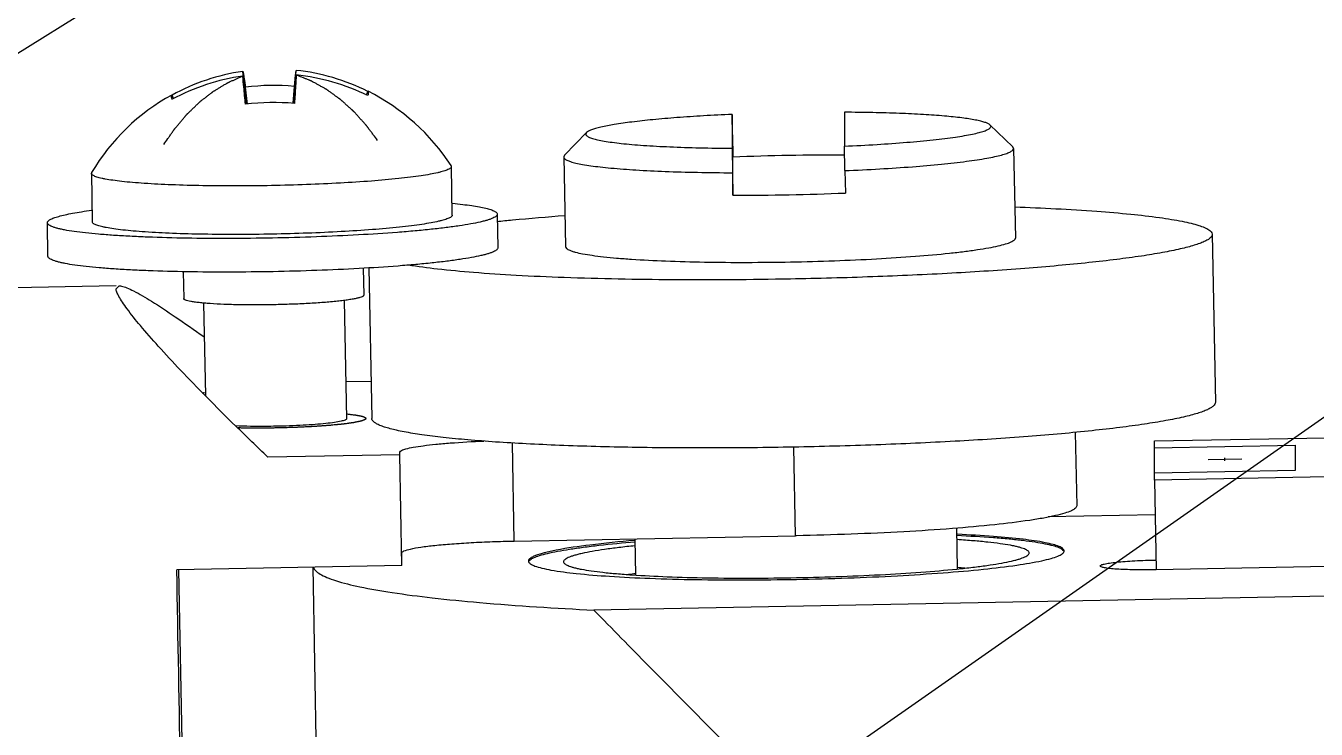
# Model space of a CAD drawing. Header units: millimetres. Extents: x 0 to 420, y 0 to 297.
# Drawn here: x 137.13 to 142.87, y 168.26 to 171.38 of the extents above; entities that cross this region are included whole.
import ezdxf

# ---------------------------------------------------------------- set-up
doc = ezdxf.new("R2010")
doc.units = ezdxf.units.MM
doc.header["$LTSCALE"] = 23.1
doc.layers.get('0').update_dxf_attribs({"linetype": 'CONTINUOUS'})
doc.layers.add('AXIS', color=7, linetype='CONTINUOUS')
doc.layers.add('COSMETIC', color=7, linetype='CONTINUOUS')
doc.styles.get("Standard").update_dxf_attribs({"font": 'txt', "width": 0.85})
doc.dimstyles.get("Standard").update_dxf_attribs({"dimtxt": 3.5, "dimasz": 3.5, "dimexe": 1.5, "dimexo": 1, "dimtad": 1, "dimtxsty": 'STANDARD', "dimcen": 0.09, "dimadec": 0, "dimazin": 0, "dimtol": 1, "dimtp": 0.01, "dimtm": 0.01, "dimtfac": 1, "dimtofl": 0, "dimtmove": 0, "dimatfit": 3, "dimfxl": 1, "dimtolj": 1, "dimarcsym": 0})

msp = doc.modelspace()

# ---------------------------------------------------------------- linework, layer by layer
at = {"color": 7, "linetype": 'CONTINUOUS'}
for p, q in [((138.3241, 171.0397), (138.3358, 171.1863)), ((138.1158, 171.0359), (138.0986, 171.1819)), ((138.1137, 171.0357), (138.0986, 171.1612)), ((138.1026, 171.162), (138.1029, 171.1605)), ((138.3256, 171.0395), (138.3358, 171.1657)), ((138.3279, 171.1152), (138.3329, 171.1648)), ((138.3329, 171.1648), (138.333, 171.1661)), ((137.7826, 171.0766), (137.784, 171.0765)), ((137.7905, 171.0608), (137.784, 171.0765)), ((138.1189, 171.036), (138.1103, 171.1111)), ((138.322, 171.0398), (138.3279, 171.1152)), ((138.6482, 171.0767), (138.6542, 171.0929)), ((138.6542, 171.0929), (138.6554, 171.0931)), ((140.2725, 170.9906), (140.2725, 170.8399)), ((140.2744, 170.9001), (140.2725, 170.9906)), ((140.7724, 171.0001), (140.7724, 170.8494)), ((139.6259, 170.9098), (139.5282, 170.8091)), ((140.2744, 170.9001), (140.2763, 170.8005)), ((141.4187, 170.9439), (141.5202, 170.847)), ((140.2725, 170.8399), (140.2744, 170.7313)), ((140.7743, 170.7407), (140.7724, 170.8494)), ((141.5242, 170.8394), (141.5202, 170.847)), ((141.5242, 170.8393), (141.5242, 170.8394)), ((139.5282, 170.8091), (139.5245, 170.8015)), ((139.5245, 170.8015), (139.5245, 170.8014)), ((140.2763, 170.6317), (140.2763, 170.8005)), ((137.4266, 170.7324), (137.4255, 170.7287)), ((137.4255, 170.7286), (137.4255, 170.7287)), ((137.4255, 170.7286), (137.4296, 170.5128)), ((139.0252, 170.759), (139.024, 170.7627)), ((139.0294, 170.5431), (139.0252, 170.759)), ((139.0252, 170.7589), (139.0252, 170.759)), ((140.2744, 170.7313), (140.2763, 170.6317)), ((140.7743, 170.7407), (140.7762, 170.6411)), ((137.2325, 170.3596), (137.2297, 170.5091)), ((139.2293, 170.547), (139.2322, 170.3975)), ((137.8339, 170.2912), (137.8362, 170.1718)), ((138.6338, 170.3064), (138.6361, 170.187)), ((137.9241, 170.1518), (137.9319, 169.7404)), ((138.549, 170.1637), (138.559, 169.6375)), ((138.6361, 170.1869), (138.6361, 170.187)), ((141.7982, 169.5772), (141.8044, 169.2506)), ((142.1506, 169.3647), (142.1582, 168.9663)), ((142.1535, 169.2102), (141.6783, 169.2012)), ((139.3049, 169.0942), (140.5547, 169.1178)), ((140.5588, 169.1179), (140.5547, 169.1178)), ((141.2747, 168.9703), (141.2712, 169.1513)), ((139.8449, 168.9431), (139.8419, 169.1044)), ((138.805, 168.9853), (138.805, 169.0412)), ((138.805, 168.9853), (137.8052, 168.9664)), ((137.8124, 168.9665), (137.8349, 167.7837)), ((138.409, 168.9778), (138.4278, 167.9905)), ((143.3056, 168.9879), (142.1582, 168.9663)), ((143.308, 168.8562), (139.6586, 168.7873))]:
    msp.add_line(p, q, dxfattribs=at)
for centre, radius, start, end in [((138.2348, 170.2525), 0.9393, 63.4798, 83.82869), ((138.2348, 170.2525), 0.9393, 98.33431, 118.68277), ((138.2342, 170.22), 0.9509, 98.19593, 118.26156), ((138.2358, 170.2196), 0.9514, 63.90799, 83.96665), ((138.2347, 170.2529), 0.9396, 118.76333, 149.31821), ((138.2374, 170.1449), 0.9745, 84.67162, 97.49136), ((138.2347, 170.2529), 0.9396, 32.86128, 63.40252), ((138.2387, 169.997), 1.0462, 85.11209, 97.05089), ((140.7386, 159.5556), 11.2544, 89.8242, 92.35443), ((140.3139, 181.8854), 11.2538, 269.80857, 272.3544), ((140.2729, 164.7648), 4.2057, 95.85326, 96.28221), ((141.0059, 164.7787), 4.2058, 85.89661, 86.32826)]:
    msp.add_arc(centre, radius, start, end, dxfattribs=at)
for points, knots in [([(138.333, 171.1661), (138.3336, 171.1706), (138.3342, 171.1766), (138.3352, 171.1833), (138.3356, 171.1855), (138.3358, 171.1863)], [0, 0, 0, 0, 0.670001, 0.877636, 1, 1, 1, 1]), ([(138.0986, 171.1819), (138.0989, 171.1811), (138.0995, 171.1789), (138.1004, 171.1748), (138.1014, 171.169), (138.1022, 171.1645), (138.1026, 171.162)], [0, 0, 0, 0, 0.123645, 0.331584, 0.623837, 1, 1, 1, 1]), ([(138.1103, 171.0353), (138.1077, 171.0608), (138.1036, 171.1027), (138.0998, 171.1447), (138.0986, 171.1612)], [0, 0, 0, 0, 0.607963, 1, 1, 1, 1]), ([(138.1029, 171.1605), (138.1034, 171.1572), (138.106, 171.1408), (138.1084, 171.1243), (138.1103, 171.1111)], [0, 0, 0, 0, 0.197835, 1, 1, 1, 1]), ([(138.3358, 171.1657), (138.335, 171.1491), (138.3324, 171.107), (138.3296, 171.0649), (138.3279, 171.0394)], [0, 0, 0, 0, 0.392091, 1, 1, 1, 1]), ([(137.7815, 171.0729), (137.7815, 171.0737), (137.7815, 171.075), (137.7822, 171.0764), (137.7826, 171.0766)], [0, 0, 0, 0, 0.632212, 1, 1, 1, 1]), ([(137.784, 171.0575), (137.7833, 171.0606), (137.7822, 171.0656), (137.7815, 171.0708), (137.7815, 171.0729)], [0, 0, 0, 0, 0.598335, 1, 1, 1, 1]), ([(138.6564, 171.0894), (138.6564, 171.0873), (138.6558, 171.0821), (138.6548, 171.077), (138.6542, 171.074)], [0, 0, 0, 0, 0.401447, 1, 1, 1, 1]), ([(138.6554, 171.0931), (138.6558, 171.0929), (138.6564, 171.0915), (138.6564, 171.0902), (138.6564, 171.0894)], [0, 0, 0, 0, 0.355574, 1, 1, 1, 1]), ([(140.2725, 170.9906), (140.2302, 170.9888), (140.1486, 170.9846), (140.0312, 170.9768), (139.925, 170.9678), (139.8322, 170.9577), (139.7549, 170.947), (139.7012, 170.9371), (139.6674, 170.9285), (139.649, 170.9227), (139.6354, 170.9168), (139.6283, 170.9123), (139.6259, 170.9098)], [0, 0, 0, 0, 0.193755, 0.374699, 0.538746, 0.682301, 0.802216, 0.895979, 0.932488, 0.961919, 0.984302, 1, 1, 1, 1]), ([(141.4187, 170.9439), (141.4162, 170.9463), (141.409, 170.9506), (141.3953, 170.9558), (141.3768, 170.961), (141.3428, 170.9682), (141.289, 170.9761), (141.2118, 170.9839), (141.1191, 170.9904), (141.0131, 170.9954), (140.896, 170.9987), (140.8145, 170.9998), (140.7724, 171.0001)], [0, 0, 0, 0, 0.015714, 0.038104, 0.067533, 0.104033, 0.19776, 0.317629, 0.461145, 0.625176, 0.806149, 1, 1, 1, 1]), ([(139.6259, 170.9098), (139.6242, 170.908), (139.6211, 170.903), (139.6252, 170.8965), (139.6304, 170.8927), (139.6391, 170.888), (139.6542, 170.8827), (139.6772, 170.8769), (139.7063, 170.8713), (139.7415, 170.8661), (139.7824, 170.8612), (139.8288, 170.8568), (139.9005, 170.8512), (140.0009, 170.8458), (140.1322, 170.8415), (140.2244, 170.8402), (140.2725, 170.8399)], [0, 0, 0, 0, 0.011333, 0.022499, 0.030418, 0.040356, 0.066788, 0.102283, 0.14681, 0.200171, 0.262028, 0.331979, 0.40953, 0.585179, 0.783927, 1, 1, 1, 1]), ([(140.7724, 170.8494), (140.8206, 170.8515), (140.9131, 170.8563), (141.0447, 170.8655), (141.1452, 170.8748), (141.217, 170.8831), (141.2633, 170.8893), (141.3042, 170.8957), (141.3393, 170.9023), (141.3684, 170.909), (141.3913, 170.9157), (141.4063, 170.9216), (141.4149, 170.9266), (141.4199, 170.9306), (141.4238, 170.9373), (141.4205, 170.9422), (141.4187, 170.9439)], [0, 0, 0, 0, 0.215921, 0.41461, 0.590269, 0.667842, 0.737823, 0.799714, 0.853111, 0.897674, 0.933202, 0.959661, 0.969609, 0.977533, 0.988695, 1, 1, 1, 1]), ([(140.7743, 170.7407), (140.8261, 170.7429), (140.9261, 170.7478), (141.0693, 170.7572), (141.1977, 170.7682), (141.2938, 170.7789), (141.3607, 170.7883), (141.4026, 170.7951), (141.4386, 170.8022), (141.4685, 170.8092), (141.492, 170.8164), (141.5074, 170.8227), (141.5163, 170.828), (141.5215, 170.8323), (141.5242, 170.8366), (141.5242, 170.8393)], [0, 0, 0, 0, 0.203689, 0.393176, 0.563392, 0.709821, 0.772891, 0.828651, 0.876755, 0.916949, 0.949065, 0.973117, 0.982226, 0.989543, 1, 1, 1, 1]), ([(139.5245, 170.8014), (139.5246, 170.7987), (139.5273, 170.7945), (139.5326, 170.7904), (139.5416, 170.7854), (139.5571, 170.7797), (139.5807, 170.7735), (139.6105, 170.7676), (139.6466, 170.7619), (139.6885, 170.7566), (139.7554, 170.7498), (139.8515, 170.7427), (139.9798, 170.7366), (140.1228, 170.7326), (140.2227, 170.7315), (140.2744, 170.7313)], [0, 0, 0, 0, 0.010407, 0.01767, 0.026721, 0.050654, 0.082658, 0.122757, 0.170782, 0.226484, 0.289517, 0.435945, 0.606266, 0.795971, 1, 1, 1, 1]), ([(139.0252, 170.7589), (139.0252, 170.7577), (139.0244, 170.755), (139.0212, 170.7515), (139.0162, 170.7481), (139.0094, 170.7447), (139.0008, 170.7412), (138.9903, 170.7378), (138.978, 170.7343), (138.9581, 170.7295), (138.9288, 170.7236), (138.8885, 170.7171), (138.842, 170.7108), (138.7685, 170.7025), (138.6645, 170.6933), (138.5281, 170.6845), (138.38, 170.6779), (138.2261, 170.6736), (138.0721, 170.672), (137.9239, 170.673), (137.7874, 170.6767), (137.6833, 170.6819), (137.6097, 170.6875), (137.563, 170.692), (137.5227, 170.697), (137.4933, 170.7017), (137.4732, 170.7058), (137.4609, 170.7088), (137.4503, 170.7118), (137.4416, 170.7149), (137.4348, 170.7181), (137.4298, 170.7214), (137.4265, 170.7247), (137.4256, 170.7274), (137.4255, 170.7286)], [0, 0, 0, 0, 0.002203, 0.004987, 0.008649, 0.013317, 0.019045, 0.025852, 0.033744, 0.042715, 0.063834, 0.089054, 0.118157, 0.150882, 0.22594, 0.311416, 0.404069, 0.500374, 0.596663, 0.68927, 0.774671, 0.849629, 0.882294, 0.911334, 0.936486, 0.957535, 0.966469, 0.974325, 0.981096, 0.986787, 0.99142, 0.99505, 0.997808, 1, 1, 1, 1]), ([(137.2297, 170.5091), (137.2297, 170.5103), (137.2303, 170.5129), (137.233, 170.5165), (137.2371, 170.52), (137.2427, 170.5235), (137.2499, 170.5271), (137.2624, 170.5321), (137.282, 170.5382), (137.31, 170.5451), (137.3439, 170.5519), (137.3834, 170.5586), (137.4116, 170.5627), (137.4266, 170.5648)], [0, 0, 0, 0, 0.017108, 0.037417, 0.062832, 0.094327, 0.132384, 0.177235, 0.287671, 0.425805, 0.591161, 0.782914, 1, 1, 1, 1]), ([(139.0304, 170.5953), (139.0455, 170.5938), (139.0739, 170.5908), (139.1137, 170.5856), (139.1479, 170.58), (139.1762, 170.5742), (139.196, 170.5688), (139.2086, 170.5642), (139.2159, 170.561), (139.2217, 170.5577), (139.2259, 170.5543), (139.2286, 170.5508), (139.2293, 170.5482), (139.2293, 170.547)], [0, 0, 0, 0, 0.217467, 0.409482, 0.574979, 0.713125, 0.823449, 0.868198, 0.906128, 0.937478, 0.962742, 0.982929, 1, 1, 1, 1]), ([(139.2293, 170.5469), (139.2293, 170.5454), (139.2282, 170.542), (139.2242, 170.5377), (139.218, 170.5334), (139.2095, 170.5291), (139.1987, 170.5248), (139.1856, 170.5204), (139.1703, 170.5161), (139.1453, 170.5101), (139.1087, 170.5028), (139.0584, 170.4947), (139.0002, 170.4868), (138.9346, 170.4793), (138.8622, 170.4723), (138.7542, 170.4633), (138.6079, 170.4539), (138.4228, 170.4456), (138.2304, 170.4403), (138.0378, 170.4383), (137.8527, 170.4396), (137.7063, 170.4434), (137.5981, 170.4483), (137.5256, 170.4526), (137.4599, 170.4576), (137.4015, 170.4633), (137.3511, 170.4695), (137.3143, 170.4754), (137.2893, 170.4805), (137.2738, 170.4842), (137.2607, 170.488), (137.2498, 170.4919), (137.2412, 170.4959), (137.235, 170.5), (137.2309, 170.5042), (137.2297, 170.5075), (137.2297, 170.509)], [0, 0, 0, 0, 0.002203, 0.004987, 0.008649, 0.013317, 0.019044, 0.025852, 0.033744, 0.042714, 0.063834, 0.089053, 0.118156, 0.15088, 0.18692, 0.22594, 0.311415, 0.404067, 0.500371, 0.59666, 0.689266, 0.774667, 0.813639, 0.849627, 0.882292, 0.911333, 0.936485, 0.957534, 0.966468, 0.974324, 0.981095, 0.986786, 0.99142, 0.99505, 0.997808, 1, 1, 1, 1]), ([(139.0294, 170.5431), (139.0294, 170.5419), (139.0285, 170.5392), (139.0253, 170.5357), (139.0203, 170.5323), (139.0135, 170.5289), (139.0049, 170.5254), (138.9944, 170.522), (138.9821, 170.5185), (138.9622, 170.5137), (138.9329, 170.5078), (138.8926, 170.5013), (138.8461, 170.495), (138.7726, 170.4867), (138.6686, 170.4775), (138.5322, 170.4687), (138.3842, 170.4621), (138.2302, 170.4578), (138.0762, 170.4562), (137.9281, 170.4572), (137.7915, 170.4609), (137.6874, 170.4661), (137.6138, 170.4717), (137.5671, 170.4762), (137.5268, 170.4812), (137.4974, 170.4859), (137.4773, 170.49), (137.465, 170.493), (137.4544, 170.496), (137.4457, 170.4991), (137.4389, 170.5023), (137.4339, 170.5056), (137.4306, 170.5089), (137.4297, 170.5116), (137.4296, 170.5128)], [0, 0, 0, 0, 0.002203, 0.004987, 0.008649, 0.013317, 0.019044, 0.025852, 0.033744, 0.042715, 0.063834, 0.089053, 0.118157, 0.150881, 0.225939, 0.311414, 0.404067, 0.500371, 0.596661, 0.689267, 0.774668, 0.849626, 0.882292, 0.911332, 0.936485, 0.957534, 0.966468, 0.974324, 0.981095, 0.986786, 0.99142, 0.99505, 0.997808, 1, 1, 1, 1]), ([(139.2322, 170.3975), (139.2322, 170.396), (139.2311, 170.3926), (139.2271, 170.3882), (139.2209, 170.384), (139.2124, 170.3797), (139.2016, 170.3754), (139.1885, 170.371), (139.1731, 170.3667), (139.1482, 170.3607), (139.1115, 170.3534), (139.0613, 170.3453), (139.003, 170.3374), (138.9374, 170.3299), (138.865, 170.3229), (138.757, 170.3139), (138.6107, 170.3045), (138.4257, 170.2962), (138.2332, 170.2909), (138.0407, 170.2889), (137.8555, 170.2902), (137.7091, 170.294), (137.601, 170.2989), (137.5285, 170.3032), (137.4627, 170.3082), (137.4044, 170.3139), (137.3539, 170.3201), (137.3172, 170.326), (137.2922, 170.3311), (137.2767, 170.3348), (137.2635, 170.3386), (137.2526, 170.3425), (137.2441, 170.3465), (137.2378, 170.3505), (137.2337, 170.3548), (137.2325, 170.3581), (137.2325, 170.3596)], [0, 0, 0, 0, 0.002203, 0.004987, 0.008649, 0.013317, 0.019044, 0.025852, 0.033744, 0.042714, 0.063834, 0.089053, 0.118156, 0.15088, 0.18692, 0.22594, 0.311415, 0.404067, 0.500371, 0.59666, 0.689266, 0.774667, 0.813639, 0.849627, 0.882292, 0.911333, 0.936485, 0.957534, 0.966468, 0.974324, 0.981095, 0.986786, 0.99142, 0.99505, 0.997808, 1, 1, 1, 1]), ([(138.6361, 170.1869), (138.6361, 170.1856), (138.6344, 170.1835), (138.6315, 170.1815), (138.6265, 170.179), (138.6178, 170.176), (138.6046, 170.1726), (138.5878, 170.1693), (138.5677, 170.1661), (138.5444, 170.1629), (138.5077, 170.1587), (138.4557, 170.1541), (138.3875, 170.1497), (138.3135, 170.1464), (138.2365, 170.1443), (138.1595, 170.1435), (138.0854, 170.144), (138.0171, 170.1458), (137.9651, 170.1484), (137.9283, 170.1512), (137.9049, 170.1535), (137.8848, 170.156), (137.868, 170.1587), (137.8547, 170.1615), (137.8459, 170.1642), (137.8408, 170.1666), (137.8379, 170.1684), (137.8362, 170.1705), (137.8362, 170.1718)], [0, 0, 0, 0, 0.004879, 0.008542, 0.013211, 0.025743, 0.042607, 0.063731, 0.088957, 0.118066, 0.150799, 0.225875, 0.31137, 0.404044, 0.500371, 0.596683, 0.689312, 0.774733, 0.849709, 0.882384, 0.91143, 0.936589, 0.957643, 0.974435, 0.986895, 0.991529, 0.99516, 1, 1, 1, 1]), ([(141.8044, 169.2505), (141.8045, 169.2465), (141.7996, 169.2398), (141.7907, 169.2337), (141.775, 169.2257), (141.748, 169.2164), (141.7069, 169.2059), (141.6548, 169.1955), (141.565, 169.1809), (141.4295, 169.1646), (141.2431, 169.148), (141.0302, 169.1343), (140.7992, 169.1239), (140.6399, 169.1195), (140.5588, 169.1179)], [0, 0, 0, 0, 0.009691, 0.016957, 0.026229, 0.051165, 0.084764, 0.126899, 0.177242, 0.300751, 0.450804, 0.621774, 0.807184, 1, 1, 1, 1]), ([(138.805, 169.0412), (138.805, 169.0429), (138.8081, 169.0469), (138.8208, 169.0531), (138.8486, 169.0605), (138.8943, 169.0682), (138.9558, 169.0756), (139.0306, 169.0822), (139.116, 169.0877), (139.2086, 169.0919), (139.2724, 169.0936), (139.3049, 169.0942)], [0, 0, 0, 0, 0.009749, 0.026358, 0.085062, 0.177707, 0.301324, 0.451403, 0.622275, 0.807522, 1, 1, 1, 1]), ([(139.8408, 169.073), (139.817, 169.0706), (139.772, 169.0656), (139.7089, 169.0573), (139.6543, 169.0487), (139.6146, 169.041), (139.5876, 169.0346), (139.5709, 169.03), (139.5567, 169.0254), (139.545, 169.0208), (139.5358, 169.0163), (139.5292, 169.0117), (139.5249, 169.0071), (139.5237, 169.0035), (139.5238, 169.0019)], [0, 0, 0, 0, 0.217039, 0.410216, 0.577683, 0.717912, 0.777442, 0.829781, 0.874875, 0.912745, 0.943526, 0.96756, 0.985704, 1, 1, 1, 1]), ([(141.5934, 169.0413), (141.5933, 169.0429), (141.5921, 169.0464), (141.5876, 169.0509), (141.5808, 169.0552), (141.5714, 169.0594), (141.5596, 169.0635), (141.5452, 169.0675), (141.5284, 169.0715), (141.5011, 169.0769), (141.4611, 169.0831), (141.4062, 169.0896), (141.3428, 169.0955), (141.2977, 169.0987), (141.2738, 169.1003)], [0, 0, 0, 0, 0.014295, 0.032438, 0.056471, 0.087251, 0.12512, 0.170213, 0.222552, 0.282082, 0.422312, 0.589781, 0.78296, 1, 1, 1, 1]), ([(140.5586, 168.9314), (140.6259, 168.9327), (140.7581, 168.9363), (140.95, 168.9449), (141.1268, 168.9563), (141.2615, 168.9682), (141.3566, 168.979), (141.4169, 168.9872), (141.469, 168.9956), (141.5069, 169.0032), (141.5326, 169.0094), (141.5485, 169.0139), (141.562, 169.0184), (141.5732, 169.0228), (141.5819, 169.0273), (141.5883, 169.0317), (141.5923, 169.0363), (141.5934, 169.0397), (141.5934, 169.0413)], [0, 0, 0, 0, 0.192603, 0.377898, 0.548832, 0.698899, 0.764304, 0.822455, 0.872822, 0.914974, 0.932866, 0.948599, 0.962157, 0.973553, 0.98283, 0.990096, 0.995615, 1, 1, 1, 1]), ([(141.9082, 168.9833), (141.9082, 168.9854), (141.9164, 168.9895), (141.9293, 168.9927), (141.953, 168.9969), (141.9834, 169.0005), (142.0209, 169.0038), (142.0798, 169.0076), (142.1262, 169.0092), (142.1582, 169.0098)], [0, 0, 0, 0, 0.02536, 0.083924, 0.176549, 0.300251, 0.4505, 0.621606, 1, 1, 1, 1]), ([(137.8279, 167.7101), (137.8258, 167.8222), (137.8181, 168.241), (137.8106, 168.6597), (137.8052, 168.9664)], [0, 0, 0, 0, 0.267658, 1, 1, 1, 1]), ([(138.4106, 168.9778), (138.4127, 168.972), (138.4221, 168.9601), (138.4435, 168.9455), (138.4739, 168.9311), (138.5324, 168.9105), (138.6293, 168.8872), (138.7725, 168.8625), (138.9501, 168.8397), (139.249, 168.8105), (139.489, 168.7957), (139.6586, 168.7873)], [0, 0, 0, 0, 0.014582, 0.034381, 0.060525, 0.093452, 0.180082, 0.294258, 0.435009, 0.600834, 1, 1, 1, 1]), ([(139.5238, 169.0019), (139.5238, 169.0004), (139.525, 168.9969), (139.5292, 168.9926), (139.5357, 168.9884), (139.5446, 168.9843), (139.5558, 168.9803), (139.5694, 168.9763), (139.5854, 168.9725), (139.6113, 168.9672), (139.6493, 168.9611), (139.7014, 168.9546), (139.7618, 168.9488), (139.8569, 168.9415), (139.9914, 168.9348), (140.168, 168.9301), (140.3595, 168.9287), (140.4913, 168.9301), (140.5586, 168.9314)], [0, 0, 0, 0, 0.00439, 0.009909, 0.017173, 0.026445, 0.037834, 0.051383, 0.067104, 0.084982, 0.127103, 0.177436, 0.23555, 0.300921, 0.450938, 0.621867, 0.807229, 1, 1, 1, 1]), ([(142.1582, 168.9663), (142.1263, 168.9657), (142.08, 168.9655), (142.0212, 168.9671), (141.9837, 168.969), (141.9533, 168.9714), (141.9296, 168.9747), (141.9166, 168.9775), (141.9083, 168.9812), (141.9082, 168.9833)], [0, 0, 0, 0, 0.378623, 0.549722, 0.699918, 0.823551, 0.916112, 0.974637, 1, 1, 1, 1]), ([(139.6586, 168.7873), (139.7399, 168.7044), (139.947, 168.4926), (140.2865, 168.1514), (140.5452, 167.8935), (140.6774, 167.7639)], [0, 0, 0, 0, 0.241171, 0.615431, 1, 1, 1, 1])]:
    msp.add_open_spline(points, degree=3, knots=knots, dxfattribs=at)
at = {"color": 2, "linetype": 'CONTINUOUS'}
for points, knots in [([(138.5586, 169.6593), (138.5637, 169.6587), (138.5712, 169.6578), (138.5813, 169.6566), (138.5876, 169.6559), (138.5926, 169.6553), (138.5957, 169.655), (138.5983, 169.6547), (138.5998, 169.6545), (138.6011, 169.6543), (138.6019, 169.6543), (138.6025, 169.6542), (138.6029, 169.6541), (138.6037, 169.6539), (138.6048, 169.6537), (138.606, 169.6535), (138.6073, 169.6532), (138.609, 169.6528), (138.6111, 169.6524), (138.6137, 169.6519), (138.6163, 169.6514), (138.6188, 169.6508), (138.6214, 169.6503), (138.6239, 169.6498), (138.6261, 169.6493), (138.6278, 169.649), (138.629, 169.6487), (138.6301, 169.6485), (138.631, 169.6483), (138.6315, 169.6482), (138.6319, 169.6481), (138.6323, 169.6481), (138.6324, 169.648), (138.6326, 169.6479), (138.6328, 169.6478), (138.6332, 169.6476), (138.6337, 169.6474), (138.6345, 169.647), (138.6354, 169.6465), (138.6366, 169.6459), (138.6377, 169.6453), (138.6389, 169.6448), (138.64, 169.6442), (138.6412, 169.6436), (138.6423, 169.643), (138.6433, 169.6426), (138.644, 169.6422), (138.6446, 169.6419), (138.6451, 169.6416), (138.6454, 169.6415), (138.6456, 169.6414), (138.6456, 169.6413), (138.6456, 169.6412), (138.6455, 169.6411), (138.6455, 169.6409), (138.6453, 169.6407), (138.6452, 169.6404), (138.645, 169.64), (138.6447, 169.6392), (138.6443, 169.6382), (138.6437, 169.637), (138.6433, 169.6359), (138.643, 169.6352), (138.6428, 169.6348), (138.6427, 169.6346), (138.6426, 169.6345), (138.6426, 169.6343), (138.6425, 169.6342), (138.6425, 169.6341), (138.6421, 169.634), (138.6416, 169.6338), (138.6409, 169.6335), (138.6401, 169.6332), (138.6392, 169.6329), (138.6381, 169.6325), (138.6362, 169.6318), (138.6339, 169.631), (138.6317, 169.6301), (138.6301, 169.6295), (138.6284, 169.6289), (138.627, 169.6284), (138.6259, 169.628), (138.6251, 169.6277), (138.6244, 169.6274), (138.6238, 169.6272), (138.6235, 169.6271), (138.6232, 169.627), (138.6231, 169.6269), (138.6228, 169.6269), (138.6225, 169.6268), (138.622, 169.6267), (138.6213, 169.6266), (138.6198, 169.6263), (138.6175, 169.6258), (138.6145, 169.6252), (138.6104, 169.6244), (138.6053, 169.6234), (138.6002, 169.6223), (138.5962, 169.6215), (138.5931, 169.6209), (138.5906, 169.6204), (138.5889, 169.6201), (138.5882, 169.6199), (138.5878, 169.6199), (138.5876, 169.6198), (138.5872, 169.6198), (138.5866, 169.6197), (138.5857, 169.6196), (138.5843, 169.6194), (138.5826, 169.6191), (138.5805, 169.6189), (138.5777, 169.6185), (138.5742, 169.618), (138.57, 169.6175), (138.5658, 169.6169), (138.5601, 169.6161), (138.5545, 169.6154), (138.5489, 169.6146), (138.5454, 169.6142), (138.5426, 169.6138), (138.5409, 169.6136), (138.5394, 169.6134), (138.5386, 169.6133), (138.5377, 169.6132), (138.5368, 169.6131), (138.5352, 169.613), (138.533, 169.6127), (138.5295, 169.6124), (138.525, 169.612), (138.5197, 169.6115), (138.5126, 169.6108), (138.5037, 169.61), (138.4948, 169.6091), (138.4886, 169.6085), (138.485, 169.6082), (138.4824, 169.6079), (138.4801, 169.6077), (138.4783, 169.6076), (138.4766, 169.6074), (138.474, 169.6072), (138.47, 169.607), (138.465, 169.6066), (138.4589, 169.6062), (138.4529, 169.6058), (138.4448, 169.6052), (138.4367, 169.6047), (138.4286, 169.6041), (138.4226, 169.6037), (138.4165, 169.6033), (138.4115, 169.603), (138.4079, 169.6027), (138.4062, 169.6026), (138.4051, 169.6026), (138.4034, 169.6025), (138.4008, 169.6024), (138.3964, 169.6022), (138.3907, 169.6019), (138.3818, 169.6015), (138.3705, 169.601), (138.3571, 169.6003), (138.3459, 169.5998), (138.3369, 169.5994), (138.3279, 169.599), (138.3163, 169.5987), (138.2977, 169.5981), (138.2744, 169.5975), (138.2558, 169.597), (138.2465, 169.5967)], [0, 0, 0, 0, 0.03125, 0.046875, 0.0625, 0.070312, 0.078125, 0.082031, 0.085938, 0.087891, 0.089844, 0.09082, 0.091797, 0.09375, 0.097656, 0.101562, 0.105469, 0.109375, 0.117188, 0.125, 0.132812, 0.140625, 0.148438, 0.15625, 0.164062, 0.167969, 0.171875, 0.175781, 0.177734, 0.179688, 0.180664, 0.181641, 0.182617, 0.183594, 0.185547, 0.1875, 0.191406, 0.195312, 0.203125, 0.210938, 0.21875, 0.226562, 0.234375, 0.242188, 0.25, 0.257812, 0.261719, 0.265625, 0.269531, 0.271484, 0.272461, 0.273438, 0.274414, 0.275391, 0.277344, 0.28125, 0.285156, 0.289062, 0.296875, 0.3125, 0.328125, 0.34375, 0.351562, 0.355469, 0.357422, 0.359375, 0.361328, 0.362305, 0.363281, 0.365234, 0.367188, 0.371094, 0.375, 0.378906, 0.382812, 0.390625, 0.40625, 0.414062, 0.421875, 0.429688, 0.4375, 0.441406, 0.445312, 0.449219, 0.451172, 0.453125, 0.454102, 0.45459, 0.455078, 0.456055, 0.457031, 0.458984, 0.460938, 0.46875, 0.476562, 0.484375, 0.5, 0.515625, 0.523438, 0.53125, 0.539062, 0.542969, 0.543945, 0.544922, 0.54541, 0.545898, 0.546875, 0.548828, 0.550781, 0.554688, 0.558594, 0.5625, 0.570312, 0.578125, 0.585938, 0.59375, 0.609375, 0.617188, 0.625, 0.628906, 0.632812, 0.634766, 0.636719, 0.637695, 0.638672, 0.640625, 0.644531, 0.648438, 0.65625, 0.664062, 0.671875, 0.6875, 0.703125, 0.710938, 0.714844, 0.71875, 0.722656, 0.724609, 0.726562, 0.730469, 0.734375, 0.742188, 0.75, 0.757812, 0.765625, 0.78125, 0.789062, 0.796875, 0.804688, 0.8125, 0.816406, 0.818359, 0.819336, 0.820312, 0.824219, 0.828125, 0.835938, 0.84375, 0.859375, 0.875, 0.890625, 0.898438, 0.90625, 0.921875, 0.9375, 0.96875, 1, 1, 1, 1]), ([(138.2465, 169.5967), (138.2431, 169.5967), (138.2361, 169.5965), (138.2274, 169.5964), (138.2213, 169.5963), (138.2178, 169.5963), (138.2141, 169.5962), (138.2095, 169.5962), (138.2023, 169.5961), (138.1931, 169.596), (138.1823, 169.596), (138.1733, 169.5959), (138.1661, 169.5959), (138.1606, 169.5959), (138.1554, 169.5959), (138.1482, 169.5959), (138.1412, 169.596), (138.134, 169.596), (138.1271, 169.5961), (138.1184, 169.5962), (138.1097, 169.5962), (138.1028, 169.5963), (138.0926, 169.5965), (138.084, 169.5967), (138.0772, 169.5968)], [0, 0, 0, 0, 0.0625, 0.125, 0.15625, 0.171875, 0.1875, 0.21875, 0.25, 0.3125, 0.375, 0.4375, 0.46875, 0.5, 0.53125, 0.5625, 0.625, 0.65625, 0.6875, 0.75, 0.8125, 0.84375, 0.875, 1, 1, 1, 1])]:
    msp.add_open_spline(points, degree=3, knots=knots, dxfattribs=at)
at = {"layer": 'AXIS', "color": 7, "linetype": 'CONTINUOUS'}
for p, q in [((141.5242, 170.8394), (141.5317, 170.441)), ((139.5245, 170.8014), (139.5321, 170.403)), ((141.5317, 170.441), (141.5317, 170.4409)), ((142.4066, 170.4577), (142.4208, 169.7106)), ((138.6588, 170.3079), (138.6715, 169.6393)), ((137.5351, 170.2283), (136.1853, 170.2029)), ((137.5353, 170.2155), (137.5489, 170.2286)), ((138.6683, 169.8035), (138.5559, 169.8014)), ((139.3049, 169.0942), (139.2966, 169.5298)), ((142.1506, 169.539), (143.2957, 169.5606)), ((142.1506, 169.3647), (142.1506, 169.539)), ((138.7964, 169.478), (138.2099, 169.4669)), ((138.7964, 169.478), (138.7964, 169.4894)), ((138.805, 168.9853), (138.7964, 169.478)), ((140.5547, 169.1178), (140.5472, 169.5116)), ((143.2987, 169.3863), (142.1506, 169.3647)), ((139.3679, 169.0049), (139.3682, 169.0029)), ((141.7488, 169.0483), (141.749, 169.0502))]:
    msp.add_line(p, q, dxfattribs=at)
for centre, radius, start, end in [((138.6348, 165.7096), 4.1048, 99.90546, 100.06462), ((139.3778, 169.0053), 0.00995, 193.76525, 197.5072), ((141.7391, 169.0502), 0.00991, 344.96057, 348.81769)]:
    msp.add_arc(centre, radius, start, end, dxfattribs=at)
for points, knots in [([(141.5298, 170.5792), (141.6512, 170.5748), (141.8232, 170.5664), (142.0372, 170.5485), (142.1479, 170.5359), (142.2238, 170.5246), (142.271, 170.5161), (142.3113, 170.5074), (142.3446, 170.4983), (142.3677, 170.4901), (142.3826, 170.4832), (142.3957, 170.4757), (142.4064, 170.4661), (142.4066, 170.4577)], [0, 0, 0, 0, 0.406708, 0.575808, 0.718518, 0.779318, 0.832794, 0.878802, 0.917249, 0.948151, 0.960834, 0.971735, 1, 1, 1, 1]), ([(139.2268, 170.5147), (139.2504, 170.5171), (139.351, 170.5271), (139.4518, 170.5354), (139.529, 170.5411)], [0, 0, 0, 0, 0.234716, 1, 1, 1, 1]), ([(139.5321, 170.403), (139.5322, 170.3997), (139.5363, 170.3946), (139.5436, 170.39), (139.5522, 170.3859), (139.5631, 170.382), (139.5821, 170.3765), (139.6115, 170.3702), (139.6535, 170.3635), (139.7039, 170.3573), (139.7623, 170.3516), (139.8543, 170.3446), (139.9844, 170.3381), (140.1551, 170.3336), (140.3403, 170.3323), (140.5328, 170.3343), (140.7253, 170.3396), (140.9103, 170.3479), (141.0809, 170.3589), (141.2108, 170.3703), (141.3026, 170.3808), (141.3609, 170.3887), (141.4111, 170.3968), (141.453, 170.4051), (141.486, 170.4136), (141.5078, 170.421), (141.5205, 170.4274), (141.5277, 170.4323), (141.5317, 170.4376), (141.5317, 170.4409)], [0, 0, 0, 0, 0.00484, 0.008471, 0.013105, 0.018799, 0.025572, 0.042363, 0.063418, 0.088576, 0.117623, 0.150296, 0.225273, 0.310693, 0.403321, 0.499632, 0.595959, 0.688632, 0.774127, 0.849203, 0.881934, 0.911044, 0.936269, 0.957394, 0.974257, 0.986789, 0.991458, 0.995121, 1, 1, 1, 1]), ([(142.4066, 170.4577), (142.4066, 170.4549), (142.4047, 170.4486), (142.3973, 170.4404), (142.3858, 170.4323), (142.37, 170.4242), (142.3498, 170.4161), (142.3253, 170.408), (142.2965, 170.3999), (142.2499, 170.3886), (142.1812, 170.3749), (142.0869, 170.3596), (141.9776, 170.3449), (141.8545, 170.3308), (141.7185, 170.3175), (141.5157, 170.3007), (141.241, 170.283), (140.8935, 170.2674), (140.654, 170.2609), (140.5319, 170.2586)], [0, 0, 0, 0, 0.004385, 0.009904, 0.01717, 0.026446, 0.037842, 0.051401, 0.067134, 0.085025, 0.127177, 0.177544, 0.235695, 0.3011, 0.37315, 0.45117, 0.622104, 0.807398, 1, 1, 1, 1]), ([(140.5319, 170.2586), (140.3573, 170.2553), (140.0219, 170.253), (139.6154, 170.2606), (139.3207, 170.2737), (139.1331, 170.286), (138.9735, 170.3008), (138.877, 170.3135), (138.8341, 170.3207)], [0, 0, 0, 0, 0.308083, 0.591671, 0.717173, 0.82844, 0.923313, 1, 1, 1, 1]), ([(138.2099, 169.4669), (138.1618, 169.5126), (138.07, 169.6013), (137.9405, 169.7304), (137.8257, 169.8488), (137.7276, 169.9544), (137.6482, 170.0448), (137.5952, 170.1103), (137.5642, 170.154), (137.5487, 170.1789), (137.5389, 170.1985), (137.5354, 170.2106), (137.5353, 170.2155)], [0, 0, 0, 0, 0.196585, 0.378166, 0.542005, 0.685269, 0.805069, 0.898582, 0.934783, 0.963678, 0.985289, 1, 1, 1, 1]), ([(137.5489, 170.2286), (137.5497, 170.2286), (137.5533, 170.2285), (137.5568, 170.228), (137.5596, 170.2274)], [0, 0, 0, 0, 0.221677, 1, 1, 1, 1]), ([(137.5596, 170.2274), (137.5674, 170.2258), (137.5854, 170.2194), (137.6304, 170.198), (137.7024, 170.155), (137.806, 170.0865), (137.8825, 170.0328), (137.9245, 170.0029)], [0, 0, 0, 0, 0.055738, 0.132536, 0.347989, 0.640062, 1, 1, 1, 1]), ([(142.4208, 169.7106), (142.4208, 169.7079), (142.4189, 169.7015), (142.4115, 169.6933), (142.4, 169.6853), (142.3842, 169.6772), (142.364, 169.6691), (142.3395, 169.661), (142.3107, 169.6529), (142.2641, 169.6416), (142.1954, 169.6279), (142.1011, 169.6126), (141.9919, 169.5978), (141.8687, 169.5838), (141.7327, 169.5705), (141.5299, 169.5537), (141.2552, 169.536), (140.9077, 169.5204), (140.6682, 169.5139), (140.5461, 169.5116)], [0, 0, 0, 0, 0.004385, 0.009904, 0.01717, 0.026446, 0.037842, 0.051401, 0.067134, 0.085025, 0.127177, 0.177544, 0.235695, 0.3011, 0.37315, 0.45117, 0.622104, 0.807398, 1, 1, 1, 1]), ([(138.559, 169.6375), (138.559, 169.6365), (138.5571, 169.634), (138.5492, 169.6301), (138.5318, 169.6255), (138.5033, 169.6206), (138.4649, 169.616), (138.4181, 169.6118), (138.3444, 169.6071), (138.2865, 169.6051), (138.2465, 169.6043)], [0, 0, 0, 0, 0.00969, 0.026191, 0.084716, 0.177249, 0.300842, 0.450982, 0.621943, 1, 1, 1, 1]), ([(140.5461, 169.5116), (140.4244, 169.5093), (140.1855, 169.5068), (139.8386, 169.5092), (139.5642, 169.5165), (139.3617, 169.5256), (139.2258, 169.5337), (139.1026, 169.5431), (138.9933, 169.5537), (138.8989, 169.5653), (138.83, 169.5764), (138.7832, 169.5859), (138.7542, 169.5929), (138.7295, 169.6001), (138.7092, 169.6074), (138.6931, 169.6148), (138.6814, 169.6224), (138.6737, 169.6303), (138.6715, 169.6366), (138.6715, 169.6393)], [0, 0, 0, 0, 0.19277, 0.378132, 0.54906, 0.627058, 0.69908, 0.764451, 0.822565, 0.872898, 0.915018, 0.932897, 0.948617, 0.962166, 0.973555, 0.982827, 0.990091, 0.99561, 1, 1, 1, 1]), ([(138.2465, 169.6043), (138.2306, 169.604), (138.1705, 169.6033), (138.1104, 169.604), (138.0663, 169.6059)], [0, 0, 0, 0, 0.265242, 1, 1, 1, 1]), ([(138.7964, 169.4894), (138.7964, 169.4927), (138.8073, 169.4996), (138.8265, 169.5051), (138.8598, 169.5124), (138.9038, 169.5187), (138.9586, 169.5249), (139.0481, 169.5326), (139.1194, 169.5365), (139.1691, 169.5386)], [0, 0, 0, 0, 0.026067, 0.08218, 0.170473, 0.289332, 0.435847, 0.606226, 1, 1, 1, 1]), ([(141.7262, 169.0639), (141.7178, 169.0674), (141.6973, 169.0738), (141.6617, 169.0818), (141.6169, 169.0894), (141.5633, 169.0965), (141.5014, 169.103), (141.4036, 169.1112), (141.3265, 169.1156), (141.2727, 169.1181)], [0, 0, 0, 0, 0.060025, 0.139842, 0.239206, 0.357502, 0.493869, 0.647249, 1, 1, 1, 1]), ([(141.7261, 169.0699), (141.7177, 169.0734), (141.6973, 169.0798), (141.6443, 169.0917), (141.5558, 169.104), (141.4256, 169.1159), (141.3281, 169.1215), (141.2746, 169.124)], [0, 0, 0, 0, 0.060099, 0.139946, 0.357582, 0.64728, 1, 1, 1, 1]), ([(139.8391, 169.0967), (139.773, 169.0911), (139.6568, 169.0795), (139.523, 169.0607), (139.4424, 169.0432), (139.407, 169.0329), (139.3862, 169.0238), (139.3748, 169.0172), (139.3678, 169.0097), (139.3679, 169.0049)], [0, 0, 0, 0, 0.408835, 0.719105, 0.832353, 0.916078, 0.946865, 0.970533, 1, 1, 1, 1]), ([(139.3909, 169.0198), (139.3993, 169.0236), (139.4196, 169.0308), (139.455, 169.0401), (139.4995, 169.0493), (139.5527, 169.0584), (139.6142, 169.0672), (139.7112, 169.079), (139.7878, 169.0864), (139.8413, 169.0909)], [0, 0, 0, 0, 0.060532, 0.140712, 0.240287, 0.358641, 0.494917, 0.648069, 1, 1, 1, 1]), ([(141.749, 169.0502), (141.7489, 169.0541), (141.7415, 169.0633), (141.7321, 169.0673), (141.7261, 169.0699)], [0, 0, 0, 0, 0.37099, 1, 1, 1, 1]), ([(141.7481, 169.0483), (141.7466, 169.0515), (141.7394, 169.0579), (141.7313, 169.0618), (141.7262, 169.0639)], [0, 0, 0, 0, 0.396527, 1, 1, 1, 1]), ([(139.3688, 169.0029), (139.3702, 169.0063), (139.3774, 169.0132), (139.3857, 169.0174), (139.3909, 169.0198)], [0, 0, 0, 0, 0.394325, 1, 1, 1, 1]), ([(140.5584, 168.9238), (140.6347, 168.9252), (140.7845, 168.9293), (141.0021, 168.939), (141.2032, 168.9518), (141.3803, 168.9671), (141.5268, 168.9845), (141.6271, 169.001), (141.6878, 169.0155), (141.7183, 169.0255), (141.7382, 169.0347), (141.7475, 169.0434), (141.7487, 169.0476)], [0, 0, 0, 0, 0.190009, 0.37305, 0.542354, 0.69169, 0.815604, 0.909684, 0.94454, 0.970989, 0.989129, 1, 1, 1, 1]), ([(139.3684, 169.0023), (139.3697, 168.9981), (139.3793, 168.9899), (139.3995, 168.9814), (139.4303, 168.9726), (139.4912, 168.9604), (139.5918, 168.9478), (139.7382, 168.936), (139.9151, 168.9274), (140.1159, 168.9222), (140.333, 168.9208), (140.4824, 168.9224), (140.5584, 168.9238)], [0, 0, 0, 0, 0.010902, 0.029068, 0.05553, 0.090385, 0.184432, 0.308283, 0.457554, 0.626819, 0.809881, 1, 1, 1, 1])]:
    msp.add_open_spline(points, degree=3, knots=knots, dxfattribs=at)
at = {"layer": 'COSMETIC', "color": 7, "linetype": 'CONTINUOUS'}
for p, q in [((142.1506, 169.5085), (142.7755, 169.5203)), ((142.7755, 169.5203), (142.7755, 169.407)), ((142.1506, 169.3952), (142.1506, 169.5085)), ((142.463, 169.4512), (142.463, 169.4643)), ((142.7755, 169.407), (142.1506, 169.3952)), ((142.388, 169.4563), (142.538, 169.4591))]:
    msp.add_line(p, q, dxfattribs=at)
for points in [[(137.7474, 170.8569), (137.7534, 170.8656), (137.7624, 170.8786), (137.7729, 170.8938), (137.779, 170.9025), (137.7835, 170.909), (137.7872, 170.9145), (137.7902, 170.9188), (137.7921, 170.9215), (137.7936, 170.9237), (137.7946, 170.9251), (137.7953, 170.9262), (137.7961, 170.9272), (137.7976, 170.9289), (137.7996, 170.9313), (137.8029, 170.9352), (137.807, 170.9401), (137.8136, 170.9479), (137.8218, 170.9577), (137.8301, 170.9675), (137.8366, 170.9753), (137.8408, 170.9802), (137.844, 170.9841), (137.8461, 170.9866), (137.8475, 170.9883), (137.8484, 170.9893), (137.8493, 170.9901), (137.8504, 170.9912), (137.8523, 170.993), (137.8546, 170.9952), (137.8582, 170.9988), (137.8628, 171.0032), (137.8683, 171.0086), (137.8738, 171.0139), (137.8793, 171.0192), (137.8848, 171.0245), (137.8903, 171.0299), (137.8949, 171.0343), (137.8985, 171.0379), (137.9013, 171.0405), (137.9036, 171.0427), (137.9052, 171.0443), (137.9061, 171.0452), (137.9068, 171.0459), (137.9075, 171.0464), (137.9084, 171.0471), (137.9101, 171.0484), (137.9124, 171.0502), (137.9152, 171.0524), (137.919, 171.0553), (137.9237, 171.059), (137.9293, 171.0634), (137.9349, 171.0677), (137.9406, 171.0721), (137.9462, 171.0765), (137.9518, 171.0809), (137.9565, 171.0845), (137.9603, 171.0874), (137.9626, 171.0892), (137.9645, 171.0907), (137.9657, 171.0916), (137.9666, 171.0924), (137.9676, 171.093), (137.9694, 171.0941), (137.9719, 171.0956), (137.976, 171.098), (137.9811, 171.1011), (137.9892, 171.106), (137.9994, 171.1121), (138.0095, 171.1183), (138.0177, 171.1232), (138.0228, 171.1262), (138.0268, 171.1287), (138.0294, 171.1302), (138.0311, 171.1313), (138.0322, 171.1319), (138.0332, 171.1323), (138.0345, 171.1329), (138.0366, 171.1338), (138.0392, 171.135), (138.0434, 171.1368), (138.0486, 171.1391), (138.0548, 171.1419), (138.0632, 171.1456), (138.0778, 171.152), (138.0903, 171.1575), (138.0986, 171.1612)], [(138.6972, 170.8749), (138.6909, 170.8833), (138.6814, 170.896), (138.6703, 170.9108), (138.664, 170.9192), (138.6592, 170.9256), (138.6553, 170.9309), (138.6521, 170.9351), (138.6502, 170.9377), (138.6486, 170.9398), (138.6476, 170.9412), (138.6468, 170.9422), (138.646, 170.9432), (138.6445, 170.9448), (138.6423, 170.9472), (138.6389, 170.951), (138.6346, 170.9557), (138.6278, 170.9633), (138.6192, 170.9728), (138.6106, 170.9822), (138.6038, 170.9898), (138.5995, 170.9945), (138.5961, 170.9983), (138.5939, 171.0007), (138.5924, 171.0024), (138.5916, 171.0033), (138.5906, 171.0041), (138.5894, 171.0052), (138.5875, 171.0069), (138.5852, 171.009), (138.5814, 171.0124), (138.5767, 171.0167), (138.571, 171.0218), (138.5653, 171.0269), (138.5596, 171.0321), (138.554, 171.0372), (138.5483, 171.0423), (138.5435, 171.0466), (138.5398, 171.05), (138.5369, 171.0525), (138.5346, 171.0546), (138.5329, 171.0561), (138.532, 171.057), (138.5313, 171.0577), (138.5305, 171.0581), (138.5296, 171.0589), (138.5279, 171.0601), (138.5255, 171.0618), (138.5226, 171.0639), (138.5187, 171.0667), (138.5139, 171.0701), (138.5081, 171.0743), (138.5024, 171.0784), (138.4966, 171.0826), (138.4908, 171.0868), (138.485, 171.0909), (138.4802, 171.0944), (138.4764, 171.0972), (138.474, 171.0989), (138.472, 171.1003), (138.4708, 171.1011), (138.4699, 171.1019), (138.4689, 171.1025), (138.467, 171.1034), (138.4645, 171.1049), (138.4603, 171.1072), (138.4551, 171.1101), (138.4469, 171.1147), (138.4365, 171.1204), (138.4261, 171.1261), (138.4179, 171.1307), (138.4127, 171.1336), (138.4085, 171.1359), (138.406, 171.1373), (138.4041, 171.1384), (138.4031, 171.1389), (138.402, 171.1393), (138.4007, 171.1398), (138.3986, 171.1407), (138.396, 171.1417), (138.3917, 171.1434), (138.3865, 171.1455), (138.3801, 171.148), (138.3717, 171.1514), (138.3569, 171.1573), (138.3442, 171.1623), (138.3358, 171.1657)]]:
    msp.add_open_spline(points, degree=3, knots=[0, 0, 0, 0, 0.0625, 0.09375, 0.109375, 0.125, 0.140625, 0.148438, 0.15625, 0.160156, 0.164062, 0.166016, 0.167969, 0.171875, 0.179688, 0.1875, 0.203125, 0.21875, 0.25, 0.28125, 0.296875, 0.3125, 0.320312, 0.328125, 0.332031, 0.333984, 0.335938, 0.339844, 0.34375, 0.351562, 0.359375, 0.375, 0.390625, 0.40625, 0.421875, 0.4375, 0.453125, 0.46875, 0.476562, 0.484375, 0.492188, 0.496094, 0.498047, 0.5, 0.501953, 0.503906, 0.507812, 0.515625, 0.523438, 0.53125, 0.546875, 0.5625, 0.578125, 0.59375, 0.609375, 0.625, 0.640625, 0.648438, 0.65625, 0.660156, 0.664062, 0.666016, 0.667969, 0.671875, 0.679688, 0.6875, 0.703125, 0.71875, 0.75, 0.78125, 0.796875, 0.8125, 0.820312, 0.828125, 0.832031, 0.833984, 0.835938, 0.839844, 0.84375, 0.851562, 0.859375, 0.875, 0.890625, 0.90625, 0.9375, 1, 1, 1, 1], dxfattribs=at)

# ---------------------------------------------------------------- leaders
at = {"color": 2, "linetype": 'CONTINUOUS'}
for points in [[(165.6892, 189.0872), (120.6186, 160.9861), (114.6186, 160.9861)], [(164.3445, 184.6403), (116.318, 151.0489), (110.318, 151.0489)], [(163.3725, 179.3951), (111.235, 141.8885), (105.235, 141.8885)], [(163.6005, 173.5926), (105.8856, 135.0894), (99.8856, 135.0894)], [(162.4819, 168.6948), (99.4216, 123.9641), (93.4216, 123.9641)]]:
    msp.add_leader(points, dimstyle='STANDARD', override={"dimtad": 0, "dimldrblk": 'DOT'}, dxfattribs=at)

doc.saveas('drawing.dxf')
